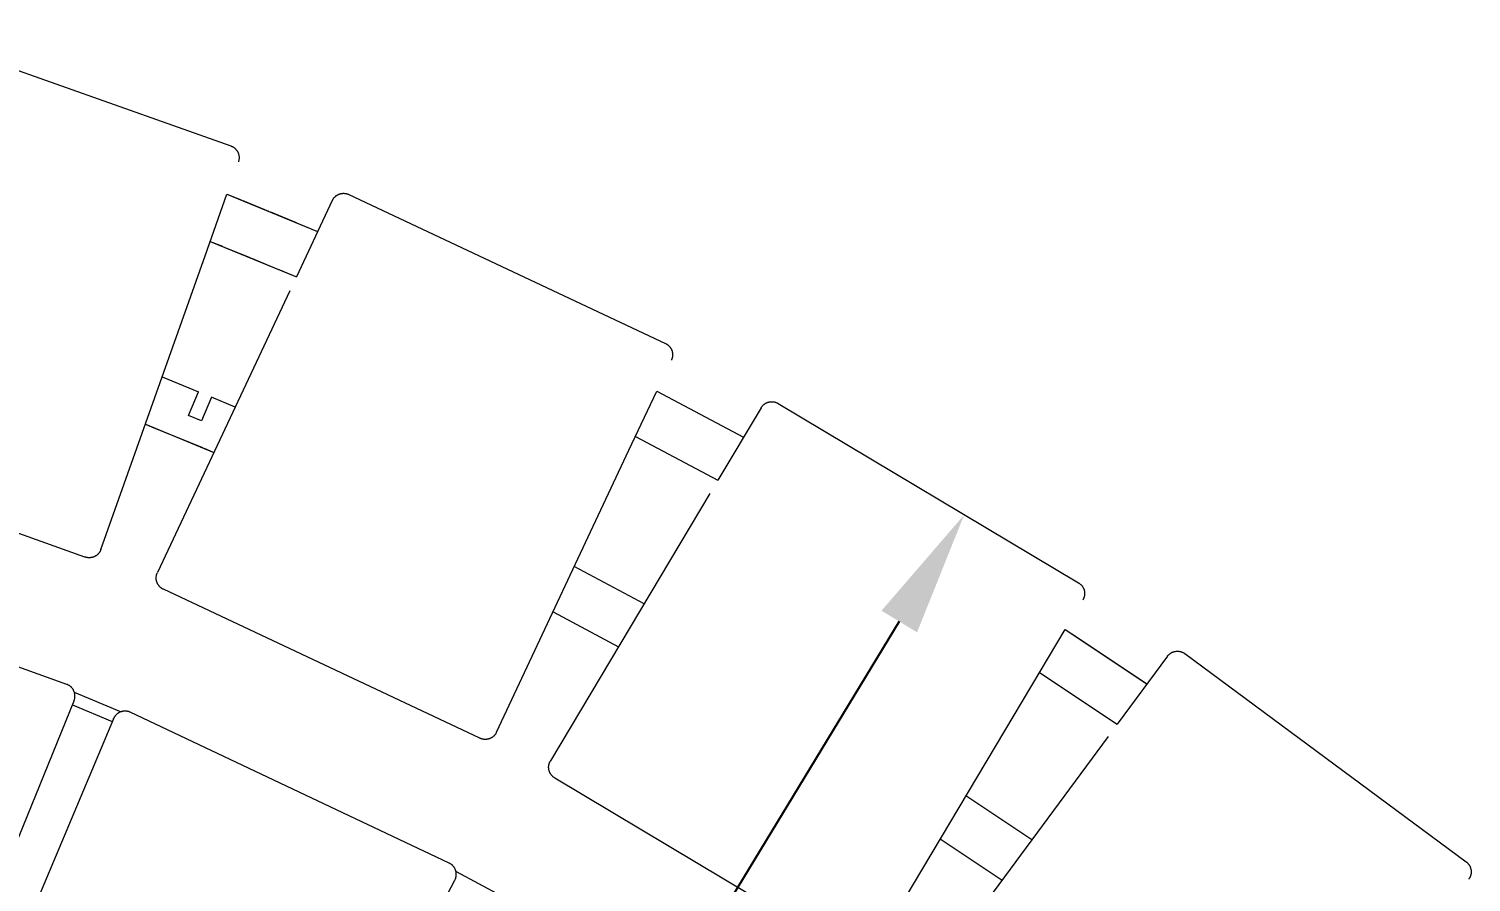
# Model space of a CAD drawing. Header units: millimetres. Extents: x -507 to 4570, y -12 to 3479.
# Drawn here: x 1306.1 to 1767.9, y 1488.4 to 1761.5 of the extents above; entities that cross this region are included whole.
import ezdxf

# ---------------------------------------------------------------- set-up
doc = ezdxf.new("R2010")
doc.units = ezdxf.units.MM
doc.layers.add('ZANO_R', color=7, linetype='Continuous', lineweight=0)
doc.layers.add('ZANO_W', color=1, linetype='Continuous', lineweight=0)
doc.styles.add('Arial', font='arial.ttf')
doc.styles.get("Standard").update_dxf_attribs({"font": 'ARIALUNI.TTF'})
doc.dimstyles.new('pl i ang', dxfattribs={"dimtxt": 50, "dimasz": 50, "dimexe": 1.25, "dimexo": 0.625, "dimgap": 10, "dimtad": 1, "dimtoh": 1, "dimtxsty": 'Standard', "dimcen": 2.5, "dimclrd": 1, "dimclre": 1, "dimclrt": 1, "dimadec": 0, "dimazin": 0, "dimtfac": 1, "dimtmove": 0, "dimatfit": 3, "dimfxl": 1, "dimarcsym": 1})

# ---------------------------------------------------------------- blocks, each defined once
blk = doc.blocks.new('*D455')
at = {"layer": 'ZANO_W', "color": 1, "lineweight": -2}
blk.add_line((1584.79, 1571.84), (1096.54, 769.73), dxfattribs=at)
at = {"layer": 'ZANO_W', "color": 1}
blk.add_solid([(1590.48, 1568.38), (1579.09, 1575.31), (1605.58, 1606.01)], dxfattribs=at)
at = {"layer": 'ZANO_W', "color": 1, "insert": (1116.73, 861.4), "char_height": 40, "attachment_point": 5, "rotation": 58.6713, "style": 'Arial'}
blk.add_mtext('R1550', dxfattribs=at)

msp = doc.modelspace()

# ---------------------------------------------------------------- linework, layer by layer
at = {"layer": 'ZANO_R'}
for p, q in [((1265.16, 1761.51), (1370.72, 1724.06)), ((1370.72, 1724.06), (1370.84, 1724.01)), ((1370.84, 1724.01), (1370.97, 1723.96)), ((1370.97, 1723.96), (1371.09, 1723.91)), ((1371.09, 1723.91), (1371.22, 1723.85)), ((1371.22, 1723.85), (1371.34, 1723.78)), ((1371.34, 1723.78), (1371.45, 1723.71)), ((1371.45, 1723.71), (1371.57, 1723.64)), ((1371.57, 1723.64), (1371.68, 1723.56)), ((1371.68, 1723.56), (1371.79, 1723.48)), ((1371.79, 1723.48), (1371.9, 1723.4)), ((1371.9, 1723.4), (1372, 1723.31)), ((1372, 1723.31), (1372.11, 1723.22)), ((1372.11, 1723.22), (1372.2, 1723.12)), ((1372.2, 1723.12), (1372.3, 1723.02)), ((1372.3, 1723.02), (1372.39, 1722.92)), ((1372.39, 1722.92), (1372.48, 1722.82)), ((1372.48, 1722.82), (1372.56, 1722.71)), ((1372.56, 1722.71), (1372.64, 1722.6)), ((1372.64, 1722.6), (1372.72, 1722.49)), ((1372.72, 1722.49), (1372.79, 1722.37)), ((1372.79, 1722.37), (1372.86, 1722.26)), ((1372.86, 1722.26), (1372.93, 1722.14)), ((1372.93, 1722.14), (1372.99, 1722.01)), ((1372.99, 1722.01), (1373.05, 1721.89)), ((1373.05, 1721.89), (1373.1, 1721.76)), ((1373.1, 1721.76), (1373.15, 1721.63)), ((1373.15, 1721.63), (1373.19, 1721.51)), ((1373.19, 1719.09), (1373.15, 1718.96)), ((1373.19, 1721.51), (1373.23, 1721.37)), ((1373.23, 1719.22), (1373.19, 1719.09)), ((1373.23, 1721.37), (1373.26, 1721.24)), ((1373.26, 1719.35), (1373.23, 1719.22)), ((1373.26, 1721.24), (1373.29, 1721.11)), ((1373.29, 1719.48), (1373.26, 1719.35)), ((1373.29, 1721.11), (1373.32, 1720.97)), ((1373.32, 1719.62), (1373.29, 1719.48)), ((1373.32, 1720.97), (1373.34, 1720.84)), ((1373.34, 1719.75), (1373.32, 1719.62)), ((1373.34, 1720.84), (1373.36, 1720.7)), ((1373.36, 1719.89), (1373.34, 1719.75)), ((1373.36, 1720.7), (1373.37, 1720.57)), ((1373.37, 1720.02), (1373.36, 1719.89)), ((1373.37, 1720.57), (1373.38, 1720.43)), ((1373.38, 1720.16), (1373.37, 1720.02)), ((1373.38, 1720.43), (1373.38, 1720.3)), ((1373.38, 1720.3), (1373.38, 1720.16)), ((1406.28, 1708.84), (1406.42, 1708.86)), ((1406.42, 1708.86), (1406.55, 1708.87)), ((1406.55, 1708.87), (1406.69, 1708.88)), ((1406.69, 1708.88), (1406.83, 1708.88)), ((1406.83, 1708.88), (1406.96, 1708.88)), ((1406.96, 1708.88), (1407.1, 1708.87)), ((1407.1, 1708.87), (1407.24, 1708.86)), ((1407.24, 1708.86), (1407.37, 1708.85)), ((1407.37, 1708.85), (1407.51, 1708.83)), ((1362.47, 1688.87), (1369.47, 1708.58)), ((1369.47, 1708.58), (1374, 1706.76)), ((1369.47, 1708.58), (1398.54, 1696.62)), ((1374.55, 1706.54), (1382.85, 1703.16)), ((1403.22, 1706.58), (1391.72, 1682.13)), ((1403.22, 1706.58), (1403.28, 1706.71)), ((1403.28, 1706.71), (1403.35, 1706.83)), ((1403.35, 1706.83), (1403.42, 1706.95)), ((1403.42, 1706.95), (1403.49, 1707.06)), ((1403.49, 1707.06), (1403.57, 1707.18)), ((1403.57, 1707.18), (1403.65, 1707.29)), ((1403.65, 1707.29), (1403.73, 1707.39)), ((1403.73, 1707.39), (1403.82, 1707.5)), ((1403.82, 1707.5), (1403.91, 1707.6)), ((1403.91, 1707.6), (1404, 1707.7)), ((1404, 1707.7), (1404.1, 1707.79)), ((1404.1, 1707.79), (1404.2, 1707.89)), ((1404.2, 1707.89), (1404.31, 1707.97)), ((1404.31, 1707.97), (1404.41, 1708.06)), ((1404.41, 1708.06), (1404.52, 1708.14)), ((1404.52, 1708.14), (1404.64, 1708.22)), ((1404.64, 1708.22), (1404.75, 1708.29)), ((1404.75, 1708.29), (1404.87, 1708.36)), ((1404.87, 1708.36), (1404.99, 1708.43)), ((1404.99, 1708.43), (1405.11, 1708.49)), ((1405.11, 1708.49), (1405.23, 1708.54)), ((1405.23, 1708.54), (1405.36, 1708.6)), ((1405.36, 1708.6), (1405.49, 1708.65)), ((1405.49, 1708.65), (1405.62, 1708.69)), ((1405.62, 1708.69), (1405.75, 1708.73)), ((1405.75, 1708.73), (1405.88, 1708.76)), ((1405.88, 1708.76), (1406.01, 1708.8)), ((1406.01, 1708.8), (1406.15, 1708.82)), ((1406.15, 1708.82), (1406.28, 1708.84)), ((1407.51, 1708.83), (1407.64, 1708.8)), ((1407.64, 1708.8), (1407.77, 1708.77)), ((1407.77, 1708.77), (1407.91, 1708.74)), ((1407.91, 1708.74), (1408.04, 1708.7)), ((1408.04, 1708.7), (1408.17, 1708.66)), ((1408.17, 1708.66), (1408.29, 1708.61)), ((1408.29, 1708.61), (1408.42, 1708.56)), ((1408.42, 1708.56), (1408.55, 1708.5)), ((1408.55, 1708.5), (1509.9, 1660.85)), ((1383.41, 1702.93), (1391.68, 1699.5)), ((1392.25, 1699.26), (1398.54, 1696.62)), ((1364.11, 1693.48), (1368.02, 1691.92)), ((1364.11, 1693.48), (1391.72, 1682.13)), ((1368.56, 1691.7), (1376.77, 1688.36)), ((1329.14, 1594.91), (1362.47, 1688.87)), ((1377.33, 1688.13), (1385.52, 1684.74)), ((1386.08, 1684.5), (1391.72, 1682.13)), ((1389.64, 1677.69), (1347.22, 1587.48)), ((1509.9, 1660.85), (1510.02, 1660.79)), ((1510.02, 1660.79), (1510.14, 1660.72)), ((1510.14, 1660.72), (1510.26, 1660.65)), ((1510.26, 1660.65), (1510.38, 1660.58)), ((1510.38, 1660.58), (1510.49, 1660.5)), ((1510.49, 1660.5), (1510.6, 1660.42)), ((1510.6, 1660.42), (1510.71, 1660.34)), ((1510.71, 1660.34), (1510.81, 1660.25)), ((1510.81, 1660.25), (1510.92, 1660.16)), ((1510.92, 1660.16), (1511.01, 1660.07)), ((1511.01, 1660.07), (1511.11, 1659.97)), ((1511.11, 1659.97), (1511.2, 1659.87)), ((1511.2, 1659.87), (1511.29, 1659.76)), ((1511.29, 1659.76), (1511.38, 1659.66)), ((1511.38, 1659.66), (1511.46, 1659.55)), ((1511.46, 1659.55), (1511.53, 1659.43)), ((1511.53, 1659.43), (1511.61, 1659.32)), ((1511.61, 1659.32), (1511.68, 1659.2)), ((1511.68, 1659.2), (1511.74, 1659.08)), ((1511.74, 1659.08), (1511.8, 1658.96)), ((1511.8, 1658.96), (1511.86, 1658.84)), ((1511.86, 1658.84), (1511.91, 1658.71)), ((1511.91, 1658.71), (1511.96, 1658.58)), ((1511.96, 1658.58), (1512.01, 1658.45)), ((1512.01, 1658.45), (1512.05, 1658.32)), ((1512.05, 1658.32), (1512.08, 1658.19)), ((1512.08, 1658.19), (1512.11, 1658.06)), ((1512.11, 1658.06), (1512.14, 1657.92)), ((1511.87, 1655.65), (1511.82, 1655.52)), ((1511.93, 1655.77), (1511.87, 1655.65)), ((1511.97, 1655.9), (1511.93, 1655.77)), ((1512.02, 1656.03), (1511.97, 1655.9)), ((1512.06, 1656.16), (1512.02, 1656.03)), ((1512.09, 1656.3), (1512.06, 1656.16)), ((1512.12, 1656.43), (1512.09, 1656.3)), ((1512.14, 1656.56), (1512.12, 1656.43)), ((1512.14, 1657.92), (1512.16, 1657.79)), ((1512.16, 1656.7), (1512.14, 1656.56)), ((1512.16, 1657.79), (1512.18, 1657.65)), ((1512.18, 1656.83), (1512.16, 1656.7)), ((1512.18, 1657.65), (1512.19, 1657.52)), ((1512.19, 1656.97), (1512.18, 1656.83)), ((1512.19, 1657.52), (1512.2, 1657.38)), ((1512.2, 1657.11), (1512.19, 1656.97)), ((1512.2, 1657.38), (1512.2, 1657.24)), ((1512.2, 1657.24), (1512.2, 1657.11)), ((1348.72, 1650.1), (1360.37, 1645.36)), ((1357.22, 1637.74), (1360.37, 1645.36)), ((1498.23, 1626.63), (1507.13, 1645.56)), ((1507.13, 1645.56), (1534.89, 1630.79)), ((1507.13, 1645.56), (1534.89, 1630.79)), ((1364.53, 1643.64), (1361.38, 1636.02)), ((1372.13, 1640.47), (1364.53, 1643.64)), ((1540.53, 1640.25), (1526.68, 1617.05)), ((1540.53, 1640.25), (1540.6, 1640.37)), ((1540.6, 1640.37), (1540.68, 1640.48)), ((1540.68, 1640.48), (1540.76, 1640.59)), ((1540.76, 1640.59), (1540.84, 1640.7)), ((1540.84, 1640.7), (1540.93, 1640.81)), ((1540.93, 1640.81), (1541.02, 1640.91)), ((1541.02, 1640.91), (1541.11, 1641.01)), ((1541.11, 1641.01), (1541.21, 1641.1)), ((1541.21, 1641.1), (1541.31, 1641.19)), ((1541.31, 1641.19), (1541.42, 1641.28)), ((1541.42, 1641.28), (1541.52, 1641.37)), ((1541.52, 1641.37), (1541.63, 1641.45)), ((1541.63, 1641.45), (1541.74, 1641.53)), ((1541.74, 1641.53), (1541.86, 1641.6)), ((1541.86, 1641.6), (1541.98, 1641.67)), ((1541.98, 1641.67), (1542.1, 1641.74)), ((1542.1, 1641.74), (1542.22, 1641.8)), ((1542.22, 1641.8), (1542.34, 1641.86)), ((1542.34, 1641.86), (1542.47, 1641.91)), ((1542.47, 1641.91), (1542.6, 1641.96)), ((1542.6, 1641.96), (1542.72, 1642)), ((1542.72, 1642), (1542.85, 1642.04)), ((1542.85, 1642.04), (1542.99, 1642.08)), ((1542.99, 1642.08), (1543.12, 1642.11)), ((1543.12, 1642.11), (1543.25, 1642.14)), ((1543.25, 1642.14), (1543.39, 1642.16)), ((1543.39, 1642.16), (1543.52, 1642.18)), ((1543.52, 1642.18), (1543.66, 1642.19)), ((1543.66, 1642.19), (1543.8, 1642.2)), ((1543.8, 1642.2), (1543.93, 1642.2)), ((1543.93, 1642.2), (1544.07, 1642.2)), ((1544.07, 1642.2), (1544.21, 1642.19)), ((1544.21, 1642.19), (1544.34, 1642.18)), ((1544.34, 1642.18), (1544.48, 1642.17)), ((1544.48, 1642.17), (1544.61, 1642.15)), ((1544.61, 1642.15), (1544.75, 1642.12)), ((1544.75, 1642.12), (1544.88, 1642.1)), ((1544.88, 1642.1), (1545.01, 1642.06)), ((1545.01, 1642.06), (1545.14, 1642.02)), ((1545.14, 1642.02), (1545.27, 1641.98)), ((1545.27, 1641.98), (1545.4, 1641.93)), ((1545.4, 1641.93), (1545.53, 1641.88)), ((1545.53, 1641.88), (1545.65, 1641.83)), ((1545.65, 1641.83), (1545.78, 1641.77)), ((1545.78, 1641.77), (1545.9, 1641.7)), ((1545.9, 1641.7), (1546.02, 1641.64)), ((1546.02, 1641.64), (1642.19, 1584.23)), ((1343.36, 1635.01), (1344.84, 1634.41)), ((1343.36, 1635.01), (1365.32, 1625.97)), ((1361.38, 1636.02), (1357.22, 1637.74)), ((1345.36, 1634.2), (1353.24, 1631)), ((1353.77, 1630.78), (1361.62, 1627.53)), ((1500.32, 1631.07), (1526.68, 1617.05)), ((1500.32, 1631.07), (1526.68, 1617.05)), ((1324.03, 1592.48), (1218.48, 1629.93)), ((1362.16, 1627.3), (1365.32, 1625.97)), ((1455.81, 1536.41), (1498.23, 1626.63)), ((1524.17, 1612.84), (1473.07, 1527.23)), ((1328.2, 1593.42), (1328.1, 1593.33)), ((1328.3, 1593.52), (1328.2, 1593.42)), ((1328.39, 1593.62), (1328.3, 1593.52)), ((1328.48, 1593.73), (1328.39, 1593.62)), ((1328.56, 1593.83), (1328.48, 1593.73)), ((1328.64, 1593.94), (1328.56, 1593.83)), ((1328.72, 1594.06), (1328.64, 1593.94)), ((1328.79, 1594.17), (1328.72, 1594.06)), ((1328.86, 1594.29), (1328.79, 1594.17)), ((1328.92, 1594.41), (1328.86, 1594.29)), ((1328.98, 1594.53), (1328.92, 1594.41)), ((1329.04, 1594.66), (1328.98, 1594.53)), ((1329.09, 1594.78), (1329.04, 1594.66)), ((1329.14, 1594.91), (1329.09, 1594.78)), ((1318.18, 1551.74), (1211.82, 1589.72)), ((1324.16, 1592.43), (1324.03, 1592.48)), ((1324.29, 1592.4), (1324.16, 1592.43)), ((1324.43, 1592.36), (1324.29, 1592.4)), ((1324.56, 1592.33), (1324.43, 1592.36)), ((1324.69, 1592.31), (1324.56, 1592.33)), ((1324.83, 1592.29), (1324.69, 1592.31)), ((1324.96, 1592.27), (1324.83, 1592.29)), ((1325.1, 1592.26), (1324.96, 1592.27)), ((1325.24, 1592.25), (1325.1, 1592.26)), ((1325.37, 1592.25), (1325.24, 1592.25)), ((1325.51, 1592.25), (1325.37, 1592.25)), ((1325.65, 1592.26), (1325.51, 1592.25)), ((1325.78, 1592.27), (1325.65, 1592.26)), ((1325.92, 1592.29), (1325.78, 1592.27)), ((1326.05, 1592.31), (1325.92, 1592.29)), ((1326.19, 1592.33), (1326.05, 1592.31)), ((1326.32, 1592.36), (1326.19, 1592.33)), ((1326.45, 1592.4), (1326.32, 1592.36)), ((1326.58, 1592.44), (1326.45, 1592.4)), ((1326.71, 1592.48), (1326.58, 1592.44)), ((1326.84, 1592.53), (1326.71, 1592.48)), ((1326.97, 1592.58), (1326.84, 1592.53)), ((1327.09, 1592.64), (1326.97, 1592.58)), ((1327.21, 1592.7), (1327.09, 1592.64)), ((1327.33, 1592.76), (1327.21, 1592.7)), ((1327.45, 1592.83), (1327.33, 1592.76)), ((1327.57, 1592.9), (1327.45, 1592.83)), ((1327.68, 1592.98), (1327.57, 1592.9)), ((1327.79, 1593.06), (1327.68, 1592.98)), ((1327.9, 1593.15), (1327.79, 1593.06)), ((1328, 1593.23), (1327.9, 1593.15)), ((1328.1, 1593.33), (1328, 1593.23)), ((1503.08, 1577.51), (1480.73, 1589.4)), ((1346.84, 1585.89), (1346.85, 1586.03)), ((1346.84, 1585.76), (1346.84, 1585.89)), ((1346.84, 1585.62), (1346.84, 1585.76)), ((1346.85, 1585.48), (1346.84, 1585.62)), ((1346.85, 1586.03), (1346.86, 1586.16)), ((1346.86, 1585.35), (1346.85, 1585.48)), ((1346.86, 1586.16), (1346.87, 1586.3)), ((1346.88, 1585.21), (1346.86, 1585.35)), ((1346.87, 1586.3), (1346.89, 1586.44)), ((1346.9, 1585.08), (1346.88, 1585.21)), ((1346.89, 1586.44), (1346.92, 1586.57)), ((1346.93, 1584.94), (1346.9, 1585.08)), ((1346.92, 1586.57), (1346.95, 1586.7)), ((1346.96, 1584.81), (1346.93, 1584.94)), ((1346.95, 1586.7), (1346.98, 1586.84)), ((1346.99, 1584.68), (1346.96, 1584.81)), ((1346.98, 1586.84), (1347.02, 1586.97)), ((1347.03, 1584.55), (1346.99, 1584.68)), ((1347.02, 1586.97), (1347.06, 1587.1)), ((1347.08, 1584.42), (1347.03, 1584.55)), ((1347.06, 1587.1), (1347.11, 1587.22)), ((1347.12, 1584.29), (1347.08, 1584.42)), ((1347.11, 1587.22), (1347.16, 1587.35)), ((1347.18, 1584.16), (1347.12, 1584.29)), ((1347.16, 1587.35), (1347.22, 1587.48)), ((1347.23, 1584.04), (1347.18, 1584.16)), ((1642.19, 1584.23), (1642.3, 1584.16)), ((1642.3, 1584.16), (1642.42, 1584.08)), ((1347.29, 1583.92), (1347.23, 1584.04)), ((1347.36, 1583.8), (1347.29, 1583.92)), ((1347.43, 1583.68), (1347.36, 1583.8)), ((1347.5, 1583.56), (1347.43, 1583.68)), ((1347.58, 1583.45), (1347.5, 1583.56)), ((1347.66, 1583.34), (1347.58, 1583.45)), ((1347.75, 1583.24), (1347.66, 1583.34)), ((1347.83, 1583.13), (1347.75, 1583.24)), ((1347.93, 1583.03), (1347.83, 1583.13)), ((1348.02, 1582.93), (1347.93, 1583.03)), ((1348.12, 1582.84), (1348.02, 1582.93)), ((1348.22, 1582.75), (1348.12, 1582.84)), ((1348.33, 1582.66), (1348.22, 1582.75)), ((1348.44, 1582.58), (1348.33, 1582.66)), ((1348.55, 1582.5), (1348.44, 1582.58)), ((1348.66, 1582.42), (1348.55, 1582.5)), ((1348.77, 1582.35), (1348.66, 1582.42)), ((1348.89, 1582.28), (1348.77, 1582.35)), ((1349.01, 1582.21), (1348.89, 1582.28)), ((1349.14, 1582.15), (1349.01, 1582.21)), ((1450.49, 1534.5), (1349.14, 1582.15)), ((1642.42, 1584.08), (1642.53, 1584)), ((1642.53, 1584), (1642.63, 1583.92)), ((1642.63, 1583.92), (1642.74, 1583.83)), ((1642.74, 1583.83), (1642.84, 1583.74)), ((1642.84, 1583.74), (1642.94, 1583.65)), ((1642.94, 1583.65), (1643.04, 1583.55)), ((1643.04, 1583.55), (1643.13, 1583.45)), ((1643.13, 1583.45), (1643.22, 1583.35)), ((1643.22, 1583.35), (1643.3, 1583.24)), ((1643.3, 1583.24), (1643.38, 1583.13)), ((1643.38, 1583.13), (1643.46, 1583.02)), ((1643.46, 1583.02), (1643.54, 1582.9)), ((1643.54, 1582.9), (1643.61, 1582.79)), ((1643.61, 1582.79), (1643.67, 1582.67)), ((1643.67, 1582.67), (1643.73, 1582.54)), ((1643.73, 1582.54), (1643.79, 1582.42)), ((1643.79, 1582.42), (1643.84, 1582.3)), ((1643.84, 1582.3), (1643.89, 1582.17)), ((1643.89, 1582.17), (1643.94, 1582.04)), ((1643.96, 1579.62), (1643.92, 1579.49)), ((1643.94, 1582.04), (1643.98, 1581.91)), ((1644, 1579.75), (1643.96, 1579.62)), ((1643.98, 1581.91), (1644.01, 1581.78)), ((1644.03, 1579.88), (1644, 1579.75)), ((1644.01, 1581.78), (1644.05, 1581.64)), ((1644.06, 1580.02), (1644.03, 1579.88)), ((1644.05, 1581.64), (1644.07, 1581.51)), ((1644.08, 1580.15), (1644.06, 1580.02)), ((1644.07, 1581.51), (1644.09, 1581.37)), ((1644.1, 1580.29), (1644.08, 1580.15)), ((1644.09, 1581.37), (1644.11, 1581.24)), ((1644.12, 1580.42), (1644.1, 1580.29)), ((1644.11, 1581.24), (1644.12, 1581.1)), ((1644.12, 1581.1), (1644.13, 1580.97)), ((1644.13, 1580.56), (1644.12, 1580.42)), ((1644.13, 1580.97), (1644.14, 1580.83)), ((1644.14, 1580.83), (1644.13, 1580.69)), ((1644.13, 1580.69), (1644.13, 1580.56)), ((1473.92, 1574.91), (1494.88, 1563.76)), ((1473.92, 1574.91), (1494.88, 1563.76)), ((1643.64, 1578.87), (1643.57, 1578.75)), ((1643.7, 1578.99), (1643.64, 1578.87)), ((1643.76, 1579.11), (1643.7, 1578.99)), ((1643.82, 1579.23), (1643.76, 1579.11)), ((1643.87, 1579.36), (1643.82, 1579.23)), ((1643.92, 1579.49), (1643.87, 1579.36)), ((1627.21, 1551.33), (1637.93, 1569.29)), ((1637.93, 1569.29), (1639.87, 1568.02)), ((1637.93, 1569.29), (1664.09, 1551.87)), ((1640.26, 1567.76), (1664.09, 1551.87)), ((1670.9, 1561.04), (1670.99, 1561.14)), ((1670.99, 1561.14), (1671.09, 1561.23)), ((1671.09, 1561.23), (1671.19, 1561.33)), ((1671.19, 1561.33), (1671.29, 1561.42)), ((1671.29, 1561.42), (1671.4, 1561.5)), ((1671.4, 1561.5), (1671.51, 1561.58)), ((1671.51, 1561.58), (1671.62, 1561.66)), ((1671.62, 1561.66), (1671.74, 1561.74)), ((1671.74, 1561.74), (1671.85, 1561.81)), ((1671.85, 1561.81), (1671.97, 1561.87)), ((1671.97, 1561.87), (1672.09, 1561.94)), ((1672.09, 1561.94), (1672.22, 1561.99)), ((1672.22, 1561.99), (1672.34, 1562.05)), ((1672.34, 1562.05), (1672.47, 1562.1)), ((1672.47, 1562.1), (1672.6, 1562.14)), ((1672.6, 1562.14), (1672.73, 1562.18)), ((1672.73, 1562.18), (1672.86, 1562.22)), ((1672.86, 1562.22), (1673, 1562.25)), ((1673, 1562.25), (1673.13, 1562.28)), ((1673.13, 1562.28), (1673.26, 1562.3)), ((1673.26, 1562.3), (1673.4, 1562.32)), ((1673.4, 1562.32), (1673.54, 1562.33)), ((1673.54, 1562.33), (1673.67, 1562.34)), ((1673.67, 1562.34), (1673.81, 1562.34)), ((1673.81, 1562.34), (1673.94, 1562.34)), ((1673.94, 1562.34), (1674.08, 1562.34)), ((1674.08, 1562.34), (1674.22, 1562.33)), ((1674.22, 1562.33), (1674.35, 1562.31)), ((1674.35, 1562.31), (1674.49, 1562.29)), ((1674.49, 1562.29), (1674.62, 1562.27)), ((1674.62, 1562.27), (1674.76, 1562.24)), ((1674.76, 1562.24), (1674.89, 1562.21)), ((1674.89, 1562.21), (1675.02, 1562.17)), ((1675.02, 1562.17), (1675.15, 1562.13)), ((1675.15, 1562.13), (1675.28, 1562.08)), ((1675.28, 1562.08), (1675.41, 1562.03)), ((1675.41, 1562.03), (1675.53, 1561.98)), ((1675.53, 1561.98), (1675.65, 1561.92)), ((1675.65, 1561.92), (1675.77, 1561.85)), ((1675.77, 1561.85), (1675.89, 1561.79)), ((1675.89, 1561.79), (1676.01, 1561.72)), ((1676.01, 1561.72), (1676.12, 1561.64)), ((1676.12, 1561.64), (1676.23, 1561.56)), ((1676.23, 1561.56), (1766.29, 1494.97)), ((1670.64, 1560.72), (1654.57, 1538.99)), ((1670.64, 1560.72), (1670.72, 1560.83)), ((1670.72, 1560.83), (1670.81, 1560.94)), ((1670.81, 1560.94), (1670.9, 1561.04)), ((1629.72, 1555.54), (1654.57, 1538.99)), ((1631.51, 1554.37), (1653.62, 1539.64)), ((1318.31, 1551.69), (1318.18, 1551.74)), ((1318.43, 1551.64), (1318.31, 1551.69)), ((1318.56, 1551.58), (1318.43, 1551.64)), ((1318.68, 1551.52), (1318.56, 1551.58)), ((1318.8, 1551.46), (1318.68, 1551.52)), ((1318.92, 1551.39), (1318.8, 1551.46)), ((1319.03, 1551.32), (1318.92, 1551.39)), ((1319.14, 1551.24), (1319.03, 1551.32)), ((1319.25, 1551.16), (1319.14, 1551.24)), ((1319.36, 1551.07), (1319.25, 1551.16)), ((1319.47, 1550.99), (1319.36, 1551.07)), ((1319.57, 1550.89), (1319.47, 1550.99)), ((1319.67, 1550.8), (1319.57, 1550.89)), ((1319.76, 1550.7), (1319.67, 1550.8)), ((1319.85, 1550.6), (1319.76, 1550.7)), ((1319.94, 1550.49), (1319.85, 1550.6)), ((1320.02, 1550.39), (1319.94, 1550.49)), ((1320.1, 1550.28), (1320.02, 1550.39)), ((1320.18, 1550.16), (1320.1, 1550.28)), ((1320.25, 1550.05), (1320.18, 1550.16)), ((1320.32, 1549.93), (1320.25, 1550.05)), ((1320.39, 1549.81), (1320.32, 1549.93)), ((1320.45, 1549.69), (1320.39, 1549.81)), ((1320.5, 1549.56), (1320.45, 1549.69)), ((1320.56, 1549.44), (1320.5, 1549.56)), ((1320.6, 1549.31), (1320.56, 1549.44)), ((1320.65, 1549.18), (1320.6, 1549.31)), ((1320.62, 1549.26), (1335.62, 1542.99)), ((1320.69, 1549.05), (1320.65, 1549.18)), ((1320.72, 1548.92), (1320.69, 1549.05)), ((1320.75, 1548.78), (1320.72, 1548.92)), ((1320.78, 1548.65), (1320.75, 1548.78)), ((1320.75, 1547.16), (1320.77, 1547.29)), ((1320.77, 1547.29), (1320.79, 1547.42)), ((1320.8, 1548.51), (1320.78, 1548.65)), ((1320.79, 1547.42), (1320.81, 1547.56)), ((1320.81, 1548.38), (1320.8, 1548.51)), ((1320.82, 1548.24), (1320.81, 1548.38)), ((1320.81, 1547.56), (1320.82, 1547.7)), ((1320.83, 1548.11), (1320.82, 1548.24)), ((1320.82, 1547.7), (1320.83, 1547.83)), ((1320.83, 1547.97), (1320.83, 1548.11)), ((1320.83, 1547.83), (1320.83, 1547.97)), ((1576.11, 1465.73), (1627.21, 1551.33)), ((1153.73, 1136.7), (1320.54, 1546.47)), ((1320.01, 1545.18), (1332.78, 1539.85)), ((1320.54, 1546.47), (1320.57, 1546.55)), ((1320.57, 1546.55), (1320.6, 1546.63)), ((1320.6, 1546.63), (1320.64, 1546.76)), ((1320.64, 1546.76), (1320.68, 1546.89)), ((1320.68, 1546.89), (1320.72, 1547.02)), ((1320.72, 1547.02), (1320.75, 1547.16)), ((1334.75, 1542.6), (1334.64, 1542.52)), ((1334.87, 1542.66), (1334.75, 1542.6)), ((1334.99, 1542.73), (1334.87, 1542.66)), ((1335.11, 1542.79), (1334.99, 1542.73)), ((1335.24, 1542.85), (1335.11, 1542.79)), ((1335.36, 1542.9), (1335.24, 1542.85)), ((1335.49, 1542.95), (1335.36, 1542.9)), ((1335.62, 1542.99), (1335.49, 1542.95)), ((1335.75, 1543.03), (1335.62, 1542.99)), ((1335.88, 1543.07), (1335.75, 1543.03)), ((1336.02, 1543.1), (1335.88, 1543.07)), ((1336.15, 1543.12), (1336.02, 1543.1)), ((1336.28, 1543.14), (1336.15, 1543.12)), ((1336.42, 1543.16), (1336.28, 1543.14)), ((1336.56, 1543.17), (1336.42, 1543.16)), ((1336.69, 1543.18), (1336.56, 1543.17)), ((1336.83, 1543.18), (1336.69, 1543.18)), ((1336.97, 1543.18), (1336.83, 1543.18)), ((1337.1, 1543.17), (1336.97, 1543.18)), ((1337.24, 1543.16), (1337.1, 1543.17)), ((1337.37, 1543.15), (1337.24, 1543.16)), ((1337.51, 1543.13), (1337.37, 1543.15)), ((1337.64, 1543.1), (1337.51, 1543.13)), ((1337.78, 1543.07), (1337.64, 1543.1)), ((1337.91, 1543.04), (1337.78, 1543.07)), ((1338.04, 1543), (1337.91, 1543.04)), ((1338.17, 1542.95), (1338.04, 1543)), ((1338.3, 1542.91), (1338.17, 1542.95)), ((1338.42, 1542.85), (1338.3, 1542.91)), ((1338.55, 1542.8), (1338.42, 1542.85)), ((1440.65, 1494.53), (1338.55, 1542.8)), ((1333.15, 1540.73), (1161.71, 1132.88)), ((1333.15, 1540.73), (1333.19, 1540.81)), ((1333.19, 1540.81), (1333.22, 1540.89)), ((1333.28, 1541.01), (1333.22, 1540.89)), ((1333.35, 1541.13), (1333.28, 1541.01)), ((1333.42, 1541.25), (1333.35, 1541.13)), ((1333.49, 1541.37), (1333.42, 1541.25)), ((1333.57, 1541.48), (1333.49, 1541.37)), ((1333.65, 1541.59), (1333.57, 1541.48)), ((1333.73, 1541.7), (1333.65, 1541.59)), ((1333.82, 1541.8), (1333.73, 1541.7)), ((1333.91, 1541.91), (1333.82, 1541.8)), ((1334, 1542), (1333.91, 1541.91)), ((1334.1, 1542.1), (1334, 1542)), ((1334.2, 1542.19), (1334.1, 1542.1)), ((1334.31, 1542.28), (1334.2, 1542.19)), ((1334.41, 1542.36), (1334.31, 1542.28)), ((1334.52, 1542.44), (1334.41, 1542.36)), ((1334.64, 1542.52), (1334.52, 1542.44)), ((1450.62, 1534.44), (1450.49, 1534.5)), ((1450.74, 1534.39), (1450.62, 1534.44)), ((1450.87, 1534.34), (1450.74, 1534.39)), ((1451, 1534.3), (1450.87, 1534.34)), ((1451.13, 1534.26), (1451, 1534.3)), ((1451.26, 1534.23), (1451.13, 1534.26)), ((1451.4, 1534.2), (1451.26, 1534.23)), ((1451.53, 1534.17), (1451.4, 1534.2)), ((1451.67, 1534.15), (1451.53, 1534.17)), ((1451.8, 1534.14), (1451.67, 1534.15)), ((1451.94, 1534.12), (1451.8, 1534.14)), ((1452.07, 1534.12), (1451.94, 1534.12)), ((1452.21, 1534.12), (1452.07, 1534.12)), ((1452.35, 1534.12), (1452.21, 1534.12)), ((1452.48, 1534.13), (1452.35, 1534.12)), ((1452.62, 1534.14), (1452.48, 1534.13)), ((1452.76, 1534.16), (1452.62, 1534.14)), ((1452.89, 1534.18), (1452.76, 1534.16)), ((1453.02, 1534.2), (1452.89, 1534.18)), ((1453.16, 1534.23), (1453.02, 1534.2)), ((1453.29, 1534.27), (1453.16, 1534.23)), ((1453.42, 1534.31), (1453.29, 1534.27)), ((1453.55, 1534.35), (1453.42, 1534.31)), ((1453.68, 1534.4), (1453.55, 1534.35)), ((1453.8, 1534.45), (1453.68, 1534.4)), ((1453.93, 1534.51), (1453.8, 1534.45)), ((1454.05, 1534.57), (1453.93, 1534.51)), ((1454.17, 1534.64), (1454.05, 1534.57)), ((1454.29, 1534.71), (1454.17, 1534.64)), ((1454.4, 1534.78), (1454.29, 1534.71)), ((1454.51, 1534.86), (1454.4, 1534.78)), ((1454.62, 1534.94), (1454.51, 1534.86)), ((1454.73, 1535.02), (1454.62, 1534.94)), ((1454.84, 1535.11), (1454.73, 1535.02)), ((1454.94, 1535.2), (1454.84, 1535.11)), ((1455.03, 1535.3), (1454.94, 1535.2)), ((1455.13, 1535.4), (1455.03, 1535.3)), ((1455.22, 1535.5), (1455.13, 1535.4)), ((1455.31, 1535.61), (1455.22, 1535.5)), ((1455.39, 1535.71), (1455.31, 1535.61)), ((1455.47, 1535.82), (1455.39, 1535.71)), ((1455.55, 1535.94), (1455.47, 1535.82)), ((1455.62, 1536.05), (1455.55, 1535.94)), ((1455.69, 1536.17), (1455.62, 1536.05)), ((1455.75, 1536.29), (1455.69, 1536.17)), ((1455.81, 1536.41), (1455.75, 1536.29)), ((1651.66, 1535.05), (1592.38, 1454.9)), ((1472.51, 1525.42), (1472.52, 1525.56)), ((1472.51, 1525.29), (1472.51, 1525.42)), ((1472.51, 1525.15), (1472.51, 1525.29)), ((1472.51, 1525.01), (1472.51, 1525.15)), ((1472.52, 1524.88), (1472.51, 1525.01)), ((1472.52, 1525.56), (1472.54, 1525.7)), ((1472.53, 1524.74), (1472.52, 1524.88)), ((1472.55, 1524.61), (1472.53, 1524.74)), ((1472.54, 1525.7), (1472.56, 1525.83)), ((1472.57, 1524.47), (1472.55, 1524.61)), ((1472.56, 1525.83), (1472.58, 1525.97)), ((1472.6, 1524.34), (1472.57, 1524.47)), ((1472.58, 1525.97), (1472.61, 1526.1)), ((1472.63, 1524.21), (1472.6, 1524.34)), ((1472.61, 1526.1), (1472.65, 1526.23)), ((1472.66, 1524.07), (1472.63, 1524.21)), ((1472.65, 1526.23), (1472.68, 1526.36)), ((1472.68, 1526.36), (1472.73, 1526.49)), ((1472.73, 1526.49), (1472.77, 1526.62)), ((1472.77, 1526.62), (1472.82, 1526.75)), ((1472.82, 1526.75), (1472.88, 1526.87)), ((1472.88, 1526.87), (1472.94, 1527)), ((1472.94, 1527), (1473, 1527.12)), ((1473, 1527.12), (1473.07, 1527.23)), ((1472.7, 1523.94), (1472.66, 1524.07)), ((1472.75, 1523.81), (1472.7, 1523.94)), ((1472.8, 1523.69), (1472.75, 1523.81)), ((1472.85, 1523.56), (1472.8, 1523.69)), ((1472.91, 1523.44), (1472.85, 1523.56)), ((1472.97, 1523.31), (1472.91, 1523.44)), ((1473.04, 1523.2), (1472.97, 1523.31)), ((1473.11, 1523.08), (1473.04, 1523.2)), ((1473.18, 1522.96), (1473.11, 1523.08)), ((1473.26, 1522.85), (1473.18, 1522.96)), ((1473.34, 1522.74), (1473.26, 1522.85)), ((1473.42, 1522.63), (1473.34, 1522.74)), ((1473.51, 1522.53), (1473.42, 1522.63)), ((1473.6, 1522.43), (1473.51, 1522.53)), ((1473.7, 1522.33), (1473.6, 1522.43)), ((1473.8, 1522.24), (1473.7, 1522.33)), ((1473.9, 1522.15), (1473.8, 1522.24)), ((1474.01, 1522.06), (1473.9, 1522.15)), ((1474.11, 1521.98), (1474.01, 1522.06)), ((1474.23, 1521.9), (1474.11, 1521.98)), ((1474.34, 1521.82), (1474.23, 1521.9)), ((1474.46, 1521.75), (1474.34, 1521.82)), ((1570.63, 1464.35), (1474.46, 1521.75)), ((1627.2, 1501.98), (1606.12, 1516.01)), ((1597.92, 1502.26), (1617.68, 1489.1)), ((1597.92, 1502.26), (1617.68, 1489.1)), ((1440.78, 1494.47), (1440.65, 1494.53)), ((1440.9, 1494.41), (1440.78, 1494.47)), ((1441.01, 1494.34), (1440.9, 1494.41)), ((1441.13, 1494.27), (1441.01, 1494.34)), ((1441.24, 1494.19), (1441.13, 1494.27)), ((1441.35, 1494.11), (1441.24, 1494.19)), ((1441.46, 1494.03), (1441.35, 1494.11)), ((1441.57, 1493.94), (1441.46, 1494.03)), ((1441.67, 1493.85), (1441.57, 1493.94)), ((1441.77, 1493.75), (1441.67, 1493.85)), ((1441.86, 1493.65), (1441.77, 1493.75)), ((1441.95, 1493.55), (1441.86, 1493.65)), ((1442.04, 1493.45), (1441.95, 1493.55)), ((1442.13, 1493.34), (1442.04, 1493.45)), ((1442.21, 1493.23), (1442.13, 1493.34)), ((1442.28, 1493.12), (1442.21, 1493.23)), ((1442.36, 1493), (1442.28, 1493.12)), ((1442.43, 1492.89), (1442.36, 1493)), ((1442.49, 1492.77), (1442.43, 1492.89)), ((1442.55, 1492.64), (1442.49, 1492.77)), ((1442.61, 1492.52), (1442.55, 1492.64)), ((1442.66, 1492.39), (1442.61, 1492.52)), ((1442.71, 1492.27), (1442.66, 1492.39)), ((1442.75, 1492.14), (1442.71, 1492.27)), ((1442.79, 1492.01), (1442.75, 1492.14)), ((1442.83, 1491.87), (1442.79, 1492.01)), ((1442.86, 1491.74), (1442.83, 1491.87)), ((1442.84, 1491.82), (1457.15, 1484.11)), ((1766.29, 1494.97), (1766.39, 1494.88)), ((1766.39, 1494.88), (1766.5, 1494.8)), ((1766.5, 1494.8), (1766.6, 1494.71)), ((1766.6, 1494.71), (1766.7, 1494.61)), ((1766.7, 1494.61), (1766.8, 1494.52)), ((1766.8, 1494.52), (1766.89, 1494.42)), ((1766.89, 1494.42), (1766.98, 1494.31)), ((1766.98, 1494.31), (1767.07, 1494.21)), ((1767.07, 1494.21), (1767.15, 1494.1)), ((1767.15, 1494.1), (1767.23, 1493.98)), ((1767.23, 1493.98), (1767.3, 1493.87)), ((1767.3, 1493.87), (1767.37, 1493.75)), ((1767.37, 1493.75), (1767.44, 1493.63)), ((1767.44, 1493.63), (1767.5, 1493.51)), ((1767.5, 1493.51), (1767.56, 1493.39)), ((1767.56, 1493.39), (1767.61, 1493.26)), ((1767.61, 1493.26), (1767.66, 1493.14)), ((1767.66, 1493.14), (1767.71, 1493.01)), ((1767.71, 1493.01), (1767.75, 1492.88)), ((1767.75, 1492.88), (1767.78, 1492.74)), ((1767.78, 1492.74), (1767.81, 1492.61)), ((1767.81, 1492.61), (1767.84, 1492.48)), ((1767.84, 1492.48), (1767.86, 1492.34)), ((1767.86, 1492.34), (1767.88, 1492.21)), ((1767.88, 1492.21), (1767.89, 1492.07)), ((1767.89, 1492.07), (1767.9, 1491.94)), ((1767.9, 1491.94), (1767.91, 1491.8)), ((1767.91, 1491.8), (1767.91, 1491.66)), ((1236.14, 1097.69), (1442.48, 1489.05)), ((1442.48, 1489.05), (1442.52, 1489.13)), ((1442.52, 1489.13), (1442.56, 1489.21)), ((1442.56, 1489.21), (1442.62, 1489.33)), ((1442.62, 1489.33), (1442.67, 1489.46)), ((1442.67, 1489.46), (1442.72, 1489.59)), ((1442.72, 1489.59), (1442.76, 1489.72)), ((1442.76, 1489.72), (1442.8, 1489.85)), ((1442.8, 1489.85), (1442.83, 1489.98)), ((1442.83, 1489.98), (1442.86, 1490.11)), ((1442.88, 1491.61), (1442.86, 1491.74)), ((1442.86, 1490.11), (1442.89, 1490.25)), ((1442.91, 1491.47), (1442.88, 1491.61)), ((1442.89, 1490.25), (1442.91, 1490.38)), ((1442.92, 1491.34), (1442.91, 1491.47)), ((1442.91, 1490.38), (1442.92, 1490.52)), ((1442.93, 1491.2), (1442.92, 1491.34)), ((1442.92, 1490.52), (1442.93, 1490.65)), ((1442.94, 1491.06), (1442.93, 1491.2)), ((1442.93, 1490.65), (1442.94, 1490.79)), ((1442.94, 1490.93), (1442.94, 1491.06)), ((1442.94, 1490.79), (1442.94, 1490.93)), ((1767.2, 1489.48), (1767.12, 1489.37)), ((1767.28, 1489.6), (1767.2, 1489.48)), ((1767.35, 1489.71), (1767.28, 1489.6)), ((1767.42, 1489.83), (1767.35, 1489.71)), ((1767.48, 1489.95), (1767.42, 1489.83)), ((1767.54, 1490.08), (1767.48, 1489.95)), ((1767.6, 1490.2), (1767.54, 1490.08)), ((1767.65, 1490.33), (1767.6, 1490.2)), ((1767.69, 1490.46), (1767.65, 1490.33)), ((1767.73, 1490.59), (1767.69, 1490.46)), ((1767.77, 1490.72), (1767.73, 1490.59)), ((1767.81, 1490.85), (1767.77, 1490.72)), ((1767.83, 1490.98), (1767.81, 1490.85)), ((1767.86, 1491.12), (1767.83, 1490.98)), ((1767.88, 1491.25), (1767.86, 1491.12)), ((1767.89, 1491.39), (1767.88, 1491.25)), ((1767.9, 1491.53), (1767.89, 1491.39)), ((1767.91, 1491.66), (1767.9, 1491.53))]:
    msp.add_line(p, q, dxfattribs=at)

# ---------------------------------------------------------------- dimensions: what is measured, and where the dimension line sits
at = {"layer": 'ZANO_W'}
dim = msp.add_radius_dim(center=(799.75, 282.14), mpoint=(1605.58, 1606.01), dimstyle='pl i ang', override={"dimtxt": 40, "dimasz": 40, "dimexe": 10, "dimexo": 10, "dimtoh": 0, "dimdec": 0, "dimtxsty": 'Arial', "dimtdec": 0, "dimtmove": 1}, dxfattribs=at)
dim.commit()
dim.dimension.update_dxf_attribs({"geometry": '*D455', "text_midpoint": (1142.71, 845.58), "dimtype": 164})

doc.saveas('drawing.dxf')
